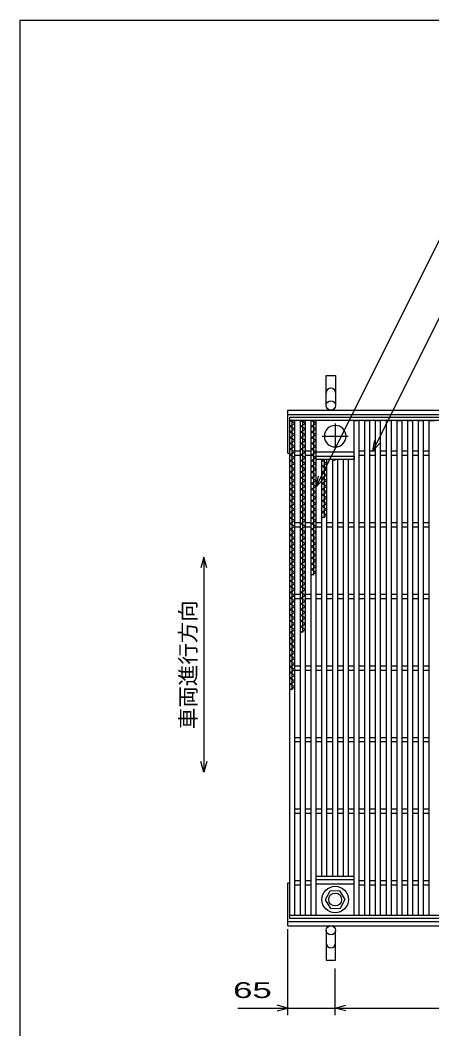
# Model space of a CAD drawing. Units: millimetres, scale not verified. Extents: x -1820 to 1731, y -1282 to 1054.
# Drawn here: x -1729 to -1154, y -355 to 1054 of the extents above; entities that cross this region are included whole.
import ezdxf
from ezdxf.enums import TextEntityAlignment as Align

# ---------------------------------------------------------------- set-up
doc = ezdxf.new("R2010")
doc.units = ezdxf.units.MM
doc.header["$LTSCALE"] = 10
doc.linetypes.add('CHAIN', pattern=[18.5, 12, -1.5, 3.5, -1.5])
for name, color, linetype, lineweight in [('0_2', 150, 'Continuous', 25), ('16', 3, 'Continuous', 25), ('19', 6, 'Continuous', 25), ('22', 2, 'Continuous', 25)]:
    doc.layers.add(name, color=color, linetype=linetype, lineweight=lineweight)
doc.styles.add('ベクトル', font='')
doc.styles.get('ベクトル').set_extended_font_data('ベクトル')

msp = doc.modelspace()

# ---------------------------------------------------------------- linework, layer by layer
at = {"layer": '0_2'}
for p, q in [((-1729, -1146.5), (-1729, 1053.5)), ((-1729, 1053.5), (1731, 1053.5))]:
    msp.add_line(p, q, dxfattribs=at)
at = {"layer": '16'}
for p, q in [((-1352.5, 499), (-852.5, 499)), ((-1352.5, 494.5), (-1352.5, 499)), ((-852.5, 494.5), (-1352.5, 494.5)), ((-1352.5, -196.5), (-1352.5, 494.5)), ((-1352.5, 494.5), (-1345.5, 494.5)), ((-1345.5, 490.5), (-1352.5, 494.5)), ((-1349, 118.5), (-1349, 494.5)), ((-1345.5, -196.5), (-1345.5, 494.5)), ((-1337.5, -196.5), (-1337.5, 494.5)), ((-1337.5, 494.5), (-1330.5, 494.5)), ((-1330.5, 490.5), (-1337.5, 494.5)), ((-1334, 198.5), (-1334, 494.5)), ((-1330.5, -196.5), (-1330.5, 494.5)), ((-1322.5, -196.5), (-1322.5, 494.5)), ((-1322.5, 494.5), (-1315.5, 494.5)), ((-1315.5, 490.5), (-1322.5, 494.5)), ((-1319, 278.5), (-1319, 494.5)), ((-1315.5, -196.5), (-1315.5, 494.5)), ((-1262.5, -196.5), (-1262.5, 494.5)), ((-1262.5, 494.5), (-1255.5, 494.5)), ((-1255.5, -196.5), (-1255.5, 494.5)), ((-1247.5, -196.5), (-1247.5, 494.5)), ((-1247.5, 494.5), (-1240.5, 494.5)), ((-1240.5, -196.5), (-1240.5, 494.5)), ((-1232.5, -196.5), (-1232.5, 494.5)), ((-1232.5, 494.5), (-1225.5, 494.5)), ((-1225.5, -196.5), (-1225.5, 494.5)), ((-1217.5, -196.5), (-1217.5, 494.5)), ((-1217.5, 494.5), (-1210.5, 494.5)), ((-1210.5, -196.5), (-1210.5, 494.5)), ((-1202.5, -196.5), (-1202.5, 494.5)), ((-1202.5, 494.5), (-1195.5, 494.5)), ((-1195.5, -196.5), (-1195.5, 494.5)), ((-1187.5, -196.5), (-1187.5, 494.5)), ((-1187.5, 494.5), (-1180.5, 494.5)), ((-1180.5, -196.5), (-1180.5, 494.5)), ((-1172.5, -196.5), (-1172.5, 494.5)), ((-1172.5, 494.5), (-1165.5, 494.5)), ((-1165.5, -196.5), (-1165.5, 494.5)), ((-1157.5, -196.5), (-1157.5, 494.5)), ((-1157.5, 494.5), (-1150.5, 494.5)), ((-1352.5, 486.5), (-1345.5, 490.5)), ((-1345.5, 482.5), (-1352.5, 486.5)), ((-1352.5, 478.5), (-1345.5, 482.5)), ((-1337.5, 486.5), (-1330.5, 490.5)), ((-1330.5, 482.5), (-1337.5, 486.5)), ((-1337.5, 478.5), (-1330.5, 482.5)), ((-1322.5, 486.5), (-1315.5, 490.5)), ((-1315.5, 482.5), (-1322.5, 486.5)), ((-1322.5, 478.5), (-1315.5, 482.5)), ((-1345.5, 474.5), (-1352.5, 478.5)), ((-1352.5, 470.5), (-1345.5, 474.5)), ((-1345.5, 466.5), (-1352.5, 470.5)), ((-1352.5, 462.5), (-1345.5, 466.5)), ((-1330.5, 474.5), (-1337.5, 478.5)), ((-1337.5, 470.5), (-1330.5, 474.5)), ((-1330.5, 466.5), (-1337.5, 470.5)), ((-1337.5, 462.5), (-1330.5, 466.5)), ((-1315.5, 474.5), (-1322.5, 478.5)), ((-1322.5, 470.5), (-1315.5, 474.5)), ((-1315.5, 466.5), (-1322.5, 470.5)), ((-1322.5, 462.5), (-1315.5, 466.5)), ((-1345.5, 458.5), (-1352.5, 462.5)), ((-1352.5, 454.5), (-1345.5, 458.5)), ((-1345.5, 450.5), (-1352.5, 454.5)), ((-1345.5, 452), (-1337.5, 452)), ((-1330.5, 458.5), (-1337.5, 462.5)), ((-1337.5, 454.5), (-1330.5, 458.5)), ((-1330.5, 450.5), (-1337.5, 454.5)), ((-1330.5, 452), (-1322.5, 452)), ((-1315.5, 458.5), (-1322.5, 462.5)), ((-1322.5, 454.5), (-1315.5, 458.5)), ((-1315.5, 450.5), (-1322.5, 454.5)), ((-1255.5, 452), (-1247.5, 452)), ((-1240.5, 452), (-1232.5, 452)), ((-1225.5, 452), (-1217.5, 452)), ((-1210.5, 452), (-1202.5, 452)), ((-1195.5, 452), (-1187.5, 452)), ((-1180.5, 452), (-1172.5, 452)), ((-1165.5, 452), (-1157.5, 452)), ((-1352.5, 446.5), (-1345.5, 450.5)), ((-1345.5, 442.5), (-1352.5, 446.5)), ((-1352.5, 438.5), (-1345.5, 442.5)), ((-1345.5, 434.5), (-1352.5, 438.5)), ((-1345.5, 446), (-1337.5, 446)), ((-1337.5, 446.5), (-1330.5, 450.5)), ((-1330.5, 442.5), (-1337.5, 446.5)), ((-1337.5, 438.5), (-1330.5, 442.5)), ((-1330.5, 434.5), (-1337.5, 438.5)), ((-1330.5, 446), (-1322.5, 446)), ((-1322.5, 446.5), (-1315.5, 450.5)), ((-1315.5, 442.5), (-1322.5, 446.5)), ((-1322.5, 438.5), (-1315.5, 442.5)), ((-1315.5, 434.5), (-1322.5, 438.5)), ((-1315.5, 450.5), (-1262.5, 450.5)), ((-1315.5, 444.5), (-1262.5, 444.5)), ((-1315.5, 440), (-1315.5, 444.5)), ((-1262.5, 440), (-1315.5, 440)), ((-1307.5, -142), (-1307.5, 440)), ((-1307.5, 438.5), (-1304.9, 440)), ((-1300.5, 434.5), (-1307.5, 438.5)), ((-1304, 358.5), (-1304, 440)), ((-1300.5, -142), (-1300.5, 440)), ((-1292.5, -142), (-1292.5, 440)), ((-1292.5, 438.5), (-1289.9, 440)), ((-1289, 438.5), (-1289, 440)), ((-1285.5, -142), (-1285.5, 440)), ((-1277.5, -142), (-1277.5, 440)), ((-1270.5, -142), (-1270.5, 440)), ((-1262.5, 444.5), (-1262.5, 440)), ((-1255.5, 446), (-1247.5, 446)), ((-1240.5, 446), (-1232.5, 446)), ((-1225.5, 446), (-1217.5, 446)), ((-1210.5, 446), (-1202.5, 446)), ((-1195.5, 446), (-1187.5, 446)), ((-1180.5, 446), (-1172.5, 446)), ((-1165.5, 446), (-1157.5, 446)), ((-1352.5, 430.5), (-1345.5, 434.5)), ((-1345.5, 426.5), (-1352.5, 430.5)), ((-1352.5, 422.5), (-1345.5, 426.5)), ((-1337.5, 430.5), (-1330.5, 434.5)), ((-1330.5, 426.5), (-1337.5, 430.5)), ((-1337.5, 422.5), (-1330.5, 426.5)), ((-1322.5, 430.5), (-1315.5, 434.5)), ((-1315.5, 426.5), (-1322.5, 430.5)), ((-1322.5, 422.5), (-1315.5, 426.5)), ((-1307.5, 430.5), (-1300.5, 434.5)), ((-1300.5, 426.5), (-1307.5, 430.5)), ((-1307.5, 422.5), (-1300.5, 426.5)), ((-1345.5, 418.5), (-1352.5, 422.5)), ((-1352.5, 414.5), (-1345.5, 418.5)), ((-1345.5, 410.5), (-1352.5, 414.5)), ((-1352.5, 406.5), (-1345.5, 410.5)), ((-1330.5, 418.5), (-1337.5, 422.5)), ((-1337.5, 414.5), (-1330.5, 418.5)), ((-1330.5, 410.5), (-1337.5, 414.5)), ((-1337.5, 406.5), (-1330.5, 410.5)), ((-1315.5, 418.5), (-1322.5, 422.5)), ((-1322.5, 414.5), (-1315.5, 418.5)), ((-1315.5, 410.5), (-1322.5, 414.5)), ((-1322.5, 406.5), (-1315.5, 410.5)), ((-1300.5, 418.5), (-1307.5, 422.5)), ((-1307.5, 414.5), (-1300.5, 418.5)), ((-1300.5, 410.5), (-1307.5, 414.5)), ((-1307.5, 406.5), (-1300.5, 410.5)), ((-1345.5, 402.5), (-1352.5, 406.5)), ((-1352.5, 398.5), (-1345.5, 402.5)), ((-1345.5, 394.5), (-1352.5, 398.5)), ((-1352.5, 390.5), (-1345.5, 394.5)), ((-1330.5, 402.5), (-1337.5, 406.5)), ((-1337.5, 398.5), (-1330.5, 402.5)), ((-1330.5, 394.5), (-1337.5, 398.5)), ((-1337.5, 390.5), (-1330.5, 394.5)), ((-1315.5, 402.5), (-1322.5, 406.5)), ((-1322.5, 398.5), (-1315.5, 402.5)), ((-1315.5, 394.5), (-1322.5, 398.5)), ((-1322.5, 390.5), (-1315.5, 394.5)), ((-1300.5, 402.5), (-1307.5, 406.5)), ((-1307.5, 398.5), (-1300.5, 402.5)), ((-1300.5, 394.5), (-1307.5, 398.5)), ((-1307.5, 390.5), (-1300.5, 394.5)), ((-1345.5, 386.5), (-1352.5, 390.5)), ((-1352.5, 382.5), (-1345.5, 386.5)), ((-1345.5, 378.5), (-1352.5, 382.5)), ((-1330.5, 386.5), (-1337.5, 390.5)), ((-1337.5, 382.5), (-1330.5, 386.5)), ((-1330.5, 378.5), (-1337.5, 382.5)), ((-1315.5, 386.5), (-1322.5, 390.5)), ((-1322.5, 382.5), (-1315.5, 386.5)), ((-1315.5, 378.5), (-1322.5, 382.5)), ((-1300.5, 386.5), (-1307.5, 390.5)), ((-1307.5, 382.5), (-1300.5, 386.5)), ((-1300.5, 378.5), (-1307.5, 382.5)), ((-1352.5, 374.5), (-1345.5, 378.5)), ((-1345.5, 370.5), (-1352.5, 374.5)), ((-1352.5, 366.5), (-1345.5, 370.5)), ((-1345.5, 362.5), (-1352.5, 366.5)), ((-1337.5, 374.5), (-1330.5, 378.5)), ((-1330.5, 370.5), (-1337.5, 374.5)), ((-1337.5, 366.5), (-1330.5, 370.5)), ((-1330.5, 362.5), (-1337.5, 366.5)), ((-1322.5, 374.5), (-1315.5, 378.5)), ((-1315.5, 370.5), (-1322.5, 374.5)), ((-1322.5, 366.5), (-1315.5, 370.5)), ((-1315.5, 362.5), (-1322.5, 366.5)), ((-1307.5, 374.5), (-1300.5, 378.5)), ((-1300.5, 370.5), (-1307.5, 374.5)), ((-1307.5, 366.5), (-1300.5, 370.5)), ((-1300.5, 362.5), (-1307.5, 366.5)), ((-1352.5, 358.5), (-1345.5, 362.5)), ((-1345.5, 354.5), (-1352.5, 358.5)), ((-1352.5, 350.5), (-1345.5, 354.5)), ((-1337.5, 358.5), (-1330.5, 362.5)), ((-1330.5, 354.5), (-1337.5, 358.5)), ((-1337.5, 350.5), (-1330.5, 354.5)), ((-1322.5, 358.5), (-1315.5, 362.5)), ((-1315.5, 354.5), (-1322.5, 358.5)), ((-1322.5, 350.5), (-1315.5, 354.5)), ((-1307.5, 358.5), (-1300.5, 362.5)), ((-1345.5, 346.5), (-1352.5, 350.5)), ((-1352.5, 342.5), (-1345.5, 346.5)), ((-1345.5, 338.5), (-1352.5, 342.5)), ((-1352.5, 334.5), (-1345.5, 338.5)), ((-1345.5, 352), (-1337.5, 352)), ((-1345.5, 346), (-1337.5, 346)), ((-1330.5, 346.5), (-1337.5, 350.5)), ((-1337.5, 342.5), (-1330.5, 346.5)), ((-1330.5, 338.5), (-1337.5, 342.5)), ((-1337.5, 334.5), (-1330.5, 338.5)), ((-1330.5, 352), (-1322.5, 352)), ((-1330.5, 346), (-1322.5, 346)), ((-1315.5, 346.5), (-1322.5, 350.5)), ((-1322.5, 342.5), (-1315.5, 346.5)), ((-1315.5, 338.5), (-1322.5, 342.5)), ((-1322.5, 334.5), (-1315.5, 338.5)), ((-1315.5, 352), (-1307.5, 352)), ((-1315.5, 346), (-1307.5, 346)), ((-1300.5, 352), (-1292.5, 352)), ((-1300.5, 346), (-1292.5, 346)), ((-1285.5, 352), (-1277.5, 352)), ((-1285.5, 346), (-1277.5, 346)), ((-1270.5, 352), (-1262.5, 352)), ((-1270.5, 346), (-1262.5, 346)), ((-1255.5, 352), (-1247.5, 352)), ((-1255.5, 346), (-1247.5, 346)), ((-1240.5, 352), (-1232.5, 352)), ((-1240.5, 346), (-1232.5, 346)), ((-1225.5, 352), (-1217.5, 352)), ((-1225.5, 346), (-1217.5, 346)), ((-1210.5, 352), (-1202.5, 352)), ((-1210.5, 346), (-1202.5, 346)), ((-1195.5, 352), (-1187.5, 352)), ((-1195.5, 346), (-1187.5, 346)), ((-1180.5, 352), (-1172.5, 352)), ((-1180.5, 346), (-1172.5, 346)), ((-1165.5, 352), (-1157.5, 352)), ((-1165.5, 346), (-1157.5, 346)), ((-1345.5, 330.5), (-1352.5, 334.5)), ((-1352.5, 326.5), (-1345.5, 330.5)), ((-1345.5, 322.5), (-1352.5, 326.5)), ((-1330.5, 330.5), (-1337.5, 334.5)), ((-1337.5, 326.5), (-1330.5, 330.5)), ((-1330.5, 322.5), (-1337.5, 326.5)), ((-1315.5, 330.5), (-1322.5, 334.5)), ((-1322.5, 326.5), (-1315.5, 330.5)), ((-1315.5, 322.5), (-1322.5, 326.5)), ((-1352.5, 318.5), (-1345.5, 322.5)), ((-1345.5, 314.5), (-1352.5, 318.5)), ((-1352.5, 310.5), (-1345.5, 314.5)), ((-1345.5, 306.5), (-1352.5, 310.5)), ((-1337.5, 318.5), (-1330.5, 322.5)), ((-1330.5, 314.5), (-1337.5, 318.5)), ((-1337.5, 310.5), (-1330.5, 314.5)), ((-1330.5, 306.5), (-1337.5, 310.5)), ((-1322.5, 318.5), (-1315.5, 322.5)), ((-1315.5, 314.5), (-1322.5, 318.5)), ((-1322.5, 310.5), (-1315.5, 314.5)), ((-1315.5, 306.5), (-1322.5, 310.5)), ((-1352.5, 302.5), (-1345.5, 306.5)), ((-1345.5, 298.5), (-1352.5, 302.5)), ((-1352.5, 294.5), (-1345.5, 298.5)), ((-1337.5, 302.5), (-1330.5, 306.5)), ((-1330.5, 298.5), (-1337.5, 302.5)), ((-1337.5, 294.5), (-1330.5, 298.5)), ((-1322.5, 302.5), (-1315.5, 306.5)), ((-1315.5, 298.5), (-1322.5, 302.5)), ((-1322.5, 294.5), (-1315.5, 298.5)), ((-1345.5, 290.5), (-1352.5, 294.5)), ((-1352.5, 286.5), (-1345.5, 290.5)), ((-1345.5, 282.5), (-1352.5, 286.5)), ((-1352.5, 278.5), (-1345.5, 282.5)), ((-1330.5, 290.5), (-1337.5, 294.5)), ((-1337.5, 286.5), (-1330.5, 290.5)), ((-1330.5, 282.5), (-1337.5, 286.5)), ((-1337.5, 278.5), (-1330.5, 282.5)), ((-1315.5, 290.5), (-1322.5, 294.5)), ((-1322.5, 286.5), (-1315.5, 290.5)), ((-1315.5, 282.5), (-1322.5, 286.5)), ((-1322.5, 278.5), (-1315.5, 282.5)), ((-1345.5, 274.5), (-1352.5, 278.5)), ((-1352.5, 270.5), (-1345.5, 274.5)), ((-1345.5, 266.5), (-1352.5, 270.5)), ((-1330.5, 274.5), (-1337.5, 278.5)), ((-1337.5, 270.5), (-1330.5, 274.5)), ((-1330.5, 266.5), (-1337.5, 270.5)), ((-1352.5, 262.5), (-1345.5, 266.5)), ((-1345.5, 258.5), (-1352.5, 262.5)), ((-1352.5, 254.5), (-1345.5, 258.5)), ((-1345.5, 250.5), (-1352.5, 254.5)), ((-1337.5, 262.5), (-1330.5, 266.5)), ((-1330.5, 258.5), (-1337.5, 262.5)), ((-1337.5, 254.5), (-1330.5, 258.5)), ((-1330.5, 250.5), (-1337.5, 254.5)), ((-1352.5, 246.5), (-1345.5, 250.5)), ((-1345.5, 242.5), (-1352.5, 246.5)), ((-1352.5, 238.5), (-1345.5, 242.5)), ((-1345.5, 252), (-1337.5, 252)), ((-1345.5, 246), (-1337.5, 246)), ((-1337.5, 246.5), (-1330.5, 250.5)), ((-1330.5, 242.5), (-1337.5, 246.5)), ((-1337.5, 238.5), (-1330.5, 242.5)), ((-1330.5, 252), (-1322.5, 252)), ((-1330.5, 246), (-1322.5, 246)), ((-1315.5, 252), (-1307.5, 252)), ((-1315.5, 246), (-1307.5, 246)), ((-1300.5, 252), (-1292.5, 252)), ((-1300.5, 246), (-1292.5, 246)), ((-1285.5, 252), (-1277.5, 252)), ((-1285.5, 246), (-1277.5, 246)), ((-1270.5, 252), (-1262.5, 252)), ((-1270.5, 246), (-1262.5, 246)), ((-1255.5, 252), (-1247.5, 252)), ((-1255.5, 246), (-1247.5, 246)), ((-1240.5, 252), (-1232.5, 252)), ((-1240.5, 246), (-1232.5, 246)), ((-1225.5, 252), (-1217.5, 252)), ((-1225.5, 246), (-1217.5, 246)), ((-1210.5, 252), (-1202.5, 252)), ((-1210.5, 246), (-1202.5, 246)), ((-1195.5, 252), (-1187.5, 252)), ((-1195.5, 246), (-1187.5, 246)), ((-1180.5, 252), (-1172.5, 252)), ((-1180.5, 246), (-1172.5, 246)), ((-1165.5, 252), (-1157.5, 252)), ((-1165.5, 246), (-1157.5, 246)), ((-1345.5, 234.5), (-1352.5, 238.5)), ((-1352.5, 230.5), (-1345.5, 234.5)), ((-1345.5, 226.5), (-1352.5, 230.5)), ((-1352.5, 222.5), (-1345.5, 226.5)), ((-1330.5, 234.5), (-1337.5, 238.5)), ((-1337.5, 230.5), (-1330.5, 234.5)), ((-1330.5, 226.5), (-1337.5, 230.5)), ((-1337.5, 222.5), (-1330.5, 226.5)), ((-1345.5, 218.5), (-1352.5, 222.5)), ((-1352.5, 214.5), (-1345.5, 218.5)), ((-1345.5, 210.5), (-1352.5, 214.5)), ((-1330.5, 218.5), (-1337.5, 222.5)), ((-1337.5, 214.5), (-1330.5, 218.5)), ((-1330.5, 210.5), (-1337.5, 214.5)), ((-1352.5, 206.5), (-1345.5, 210.5)), ((-1345.5, 202.5), (-1352.5, 206.5)), ((-1352.5, 198.5), (-1345.5, 202.5)), ((-1345.5, 194.5), (-1352.5, 198.5)), ((-1337.5, 206.5), (-1330.5, 210.5)), ((-1330.5, 202.5), (-1337.5, 206.5)), ((-1337.5, 198.5), (-1330.5, 202.5)), ((-1352.5, 190.5), (-1345.5, 194.5)), ((-1345.5, 186.5), (-1352.5, 190.5)), ((-1352.5, 182.5), (-1345.5, 186.5)), ((-1345.5, 178.5), (-1352.5, 182.5)), ((-1352.5, 174.5), (-1345.5, 178.5)), ((-1345.5, 170.5), (-1352.5, 174.5)), ((-1352.5, 166.5), (-1345.5, 170.5)), ((-1345.5, 162.5), (-1352.5, 166.5)), ((-1352.5, 158.5), (-1345.5, 162.5)), ((-1345.5, 154.5), (-1352.5, 158.5)), ((-1352.5, 150.5), (-1345.5, 154.5)), ((-1345.5, 146.5), (-1352.5, 150.5)), ((-1352.5, 142.5), (-1345.5, 146.5)), ((-1345.5, 138.5), (-1352.5, 142.5)), ((-1345.5, 152), (-1337.5, 152)), ((-1345.5, 146), (-1337.5, 146)), ((-1330.5, 152), (-1322.5, 152)), ((-1330.5, 146), (-1322.5, 146)), ((-1315.5, 152), (-1307.5, 152)), ((-1315.5, 146), (-1307.5, 146)), ((-1300.5, 152), (-1292.5, 152)), ((-1300.5, 146), (-1292.5, 146)), ((-1285.5, 152), (-1277.5, 152)), ((-1285.5, 146), (-1277.5, 146)), ((-1270.5, 152), (-1262.5, 152)), ((-1270.5, 146), (-1262.5, 146)), ((-1255.5, 152), (-1247.5, 152)), ((-1255.5, 146), (-1247.5, 146)), ((-1240.5, 152), (-1232.5, 152)), ((-1240.5, 146), (-1232.5, 146)), ((-1225.5, 152), (-1217.5, 152)), ((-1225.5, 146), (-1217.5, 146)), ((-1210.5, 152), (-1202.5, 152)), ((-1210.5, 146), (-1202.5, 146)), ((-1195.5, 152), (-1187.5, 152)), ((-1195.5, 146), (-1187.5, 146)), ((-1180.5, 152), (-1172.5, 152)), ((-1180.5, 146), (-1172.5, 146)), ((-1165.5, 152), (-1157.5, 152)), ((-1165.5, 146), (-1157.5, 146)), ((-1352.5, 134.5), (-1345.5, 138.5)), ((-1345.5, 130.5), (-1352.5, 134.5)), ((-1352.5, 126.5), (-1345.5, 130.5)), ((-1345.5, 122.5), (-1352.5, 126.5)), ((-1352.5, 118.5), (-1345.5, 122.5)), ((-1345.5, 52), (-1337.5, 52)), ((-1345.5, 46), (-1337.5, 46)), ((-1330.5, 52), (-1322.5, 52)), ((-1330.5, 46), (-1322.5, 46)), ((-1315.5, 52), (-1307.5, 52)), ((-1315.5, 46), (-1307.5, 46)), ((-1300.5, 52), (-1292.5, 52)), ((-1300.5, 46), (-1292.5, 46)), ((-1285.5, 52), (-1277.5, 52)), ((-1285.5, 46), (-1277.5, 46)), ((-1270.5, 52), (-1262.5, 52)), ((-1270.5, 46), (-1262.5, 46)), ((-1255.5, 52), (-1247.5, 52)), ((-1255.5, 46), (-1247.5, 46)), ((-1240.5, 52), (-1232.5, 52)), ((-1240.5, 46), (-1232.5, 46)), ((-1225.5, 52), (-1217.5, 52)), ((-1225.5, 46), (-1217.5, 46)), ((-1210.5, 52), (-1202.5, 52)), ((-1210.5, 46), (-1202.5, 46)), ((-1195.5, 52), (-1187.5, 52)), ((-1195.5, 46), (-1187.5, 46)), ((-1180.5, 52), (-1172.5, 52)), ((-1180.5, 46), (-1172.5, 46)), ((-1165.5, 52), (-1157.5, 52)), ((-1165.5, 46), (-1157.5, 46)), ((-1345.5, -48), (-1337.5, -48)), ((-1345.5, -54), (-1337.5, -54)), ((-1330.5, -48), (-1322.5, -48)), ((-1330.5, -54), (-1322.5, -54)), ((-1315.5, -48), (-1307.5, -48)), ((-1315.5, -54), (-1307.5, -54)), ((-1300.5, -48), (-1292.5, -48)), ((-1300.5, -54), (-1292.5, -54)), ((-1285.5, -48), (-1277.5, -48)), ((-1285.5, -54), (-1277.5, -54)), ((-1270.5, -48), (-1262.5, -48)), ((-1270.5, -54), (-1262.5, -54)), ((-1255.5, -48), (-1247.5, -48)), ((-1255.5, -54), (-1247.5, -54)), ((-1240.5, -48), (-1232.5, -48)), ((-1240.5, -54), (-1232.5, -54)), ((-1225.5, -48), (-1217.5, -48)), ((-1225.5, -54), (-1217.5, -54)), ((-1210.5, -48), (-1202.5, -48)), ((-1210.5, -54), (-1202.5, -54)), ((-1195.5, -48), (-1187.5, -48)), ((-1195.5, -54), (-1187.5, -54)), ((-1180.5, -48), (-1172.5, -48)), ((-1180.5, -54), (-1172.5, -54)), ((-1165.5, -48), (-1157.5, -48)), ((-1165.5, -54), (-1157.5, -54)), ((-1345.5, -148), (-1337.5, -148)), ((-1345.5, -154), (-1337.5, -154)), ((-1330.5, -148), (-1322.5, -148)), ((-1330.5, -154), (-1322.5, -154)), ((-1315.5, -142), (-1262.5, -142)), ((-1315.5, -146.5), (-1315.5, -142)), ((-1315.5, -146.5), (-1262.5, -146.5)), ((-1315.5, -152.5), (-1262.5, -152.5)), ((-1262.5, -146.5), (-1262.5, -142)), ((-1255.5, -148), (-1247.5, -148)), ((-1255.5, -154), (-1247.5, -154)), ((-1240.5, -148), (-1232.5, -148)), ((-1240.5, -154), (-1232.5, -154)), ((-1225.5, -148), (-1217.5, -148)), ((-1225.5, -154), (-1217.5, -154)), ((-1210.5, -148), (-1202.5, -148)), ((-1210.5, -154), (-1202.5, -154)), ((-1195.5, -148), (-1187.5, -148)), ((-1195.5, -154), (-1187.5, -154)), ((-1180.5, -148), (-1172.5, -148)), ((-1180.5, -154), (-1172.5, -154)), ((-1165.5, -148), (-1157.5, -148)), ((-1165.5, -154), (-1157.5, -154)), ((-1296.3, -162.6), (-1303, -174.8)), ((-1282.3, -162.2), (-1296.3, -162.6)), ((-1275, -174.5), (-1282.3, -162.2)), ((-1303, -174.8), (-1295.7, -186.8)), ((-1281.7, -186.4), (-1275, -174.2)), ((-1352.5, -196.5), (-852.5, -196.5)), ((-1352.5, -201), (-1352.5, -196.5)), ((-1352.5, -196.5), (-1345.5, -196.5)), ((-1337.5, -196.5), (-1330.5, -196.5)), ((-1322.5, -196.5), (-1315.5, -196.5)), ((-1307.5, -196.5), (-1300.5, -196.5)), ((-1295.7, -186.8), (-1281.7, -186.4)), ((-1292.5, -196.5), (-1285.5, -196.5)), ((-1277.5, -196.5), (-1270.5, -196.5)), ((-1262.5, -196.5), (-1255.5, -196.5)), ((-1247.5, -196.5), (-1240.5, -196.5)), ((-1232.5, -196.5), (-1225.5, -196.5)), ((-1217.5, -196.5), (-1210.5, -196.5)), ((-1202.5, -196.5), (-1195.5, -196.5)), ((-1187.5, -196.5), (-1180.5, -196.5)), ((-1172.5, -196.5), (-1165.5, -196.5)), ((-1157.5, -196.5), (-1150.5, -196.5)), ((-852.5, -201), (-1352.5, -201))]:
    msp.add_line(p, q, dxfattribs=at)
at = {"layer": '16', "linetype": 'CHAIN'}
for p, q in [((-1289, 490.5), (-1289, 454.5)), ((-1307, 472.5), (-1271, 472.5))]:
    msp.add_line(p, q, dxfattribs=at)
at = {"layer": '16'}
for radius in [18.5, 9]:
    msp.add_circle((-1289, -174.5), radius, dxfattribs=at)
for start, end in [(90, 270), (270, 90)]:
    msp.add_arc((-1289, 472.5), 15, start, end, dxfattribs=at)
at = {"layer": '19'}
for p, q in [((-1301.5, 515.5), (-1301.5, 557.1)), ((-1301.5, 557.1), (-1288.5, 557.1)), ((-1288.5, 557.1), (-1288.5, 515.5)), ((-1355, 509), (-345, 509)), ((-1355, 449), (-1355, 509)), ((-1355, 503), (-345, 503)), ((-1355, 449), (-1352.5, 449)), ((-1355, -211), (-1355, -151)), ((-1355, -151), (-1352.5, -151)), ((-1355, -205), (-345, -205)), ((-1355, -211), (-345, -211)), ((-1301.5, -217.5), (-1301.5, -259.1)), ((-1288.5, -259.1), (-1288.5, -217.5)), ((-1301.5, -259.1), (-1288.5, -259.1))]:
    msp.add_line(p, q, dxfattribs=at)
for centre in [(-1295, 515.5), (-1295, -217.5)]:
    msp.add_circle(centre, 6.5, dxfattribs=at)
for centre, start, end in [((-1295, 533.3), 0, 180), ((-1295, -235.3), 180, 0)]:
    msp.add_arc(centre, 6.5, start, end, dxfattribs=at)
at = {"layer": '22', "color": 4}
for p, q in [((-1315.5, 402), (-1122.8, 787.5)), ((-1236.5, 452), (-1091.2, 742.5)), ((-1236.5, 452), (-1233.5, 466.6)), ((-1236.5, 452), (-1226.5, 463)), ((-1315.5, 402), (-1312.5, 416.6)), ((-1315.5, 402), (-1305.5, 413)), ((-1472.5, 303.5), (-1476.5, 288.5)), ((-1468.5, 288.5), (-1472.5, 303.5)), ((-1472.5, 303.5), (-1472.5, 3.5)), ((-1472.5, 3.5), (-1476.5, 18.5)), ((-1468.5, 18.5), (-1472.5, 3.5)), ((-1355, -336), (-1355, -216)), ((-1289, -336), (-1289, -271)), ((-1355, -326), (-1370, -322)), ((-1289, -326), (-1274, -322)), ((-1425, -326), (-1355, -326)), ((-1370, -330), (-1355, -326)), ((-1355, -326), (-1289, -326)), ((-1274, -330), (-1289, -326)), ((-1289, -326), (-914, -326))]:
    msp.add_line(p, q, dxfattribs=at)

# ---------------------------------------------------------------- texts
at = {"layer": '22', "style": 'ベクトル'}
msp.add_text('車両進行方向', height=21.99, rotation=90, dxfattribs=at).set_placement((-1494.5, 63.5), align=Align.MIDDLE_LEFT)
at = {"layer": '22', "style": 'ベクトル', "width": 1.65}
msp.add_text(' 65 ', height=21.99, dxfattribs=at).set_placement((-1445, -301), align=Align.MIDDLE_LEFT)

doc.saveas('drawing.dxf')
